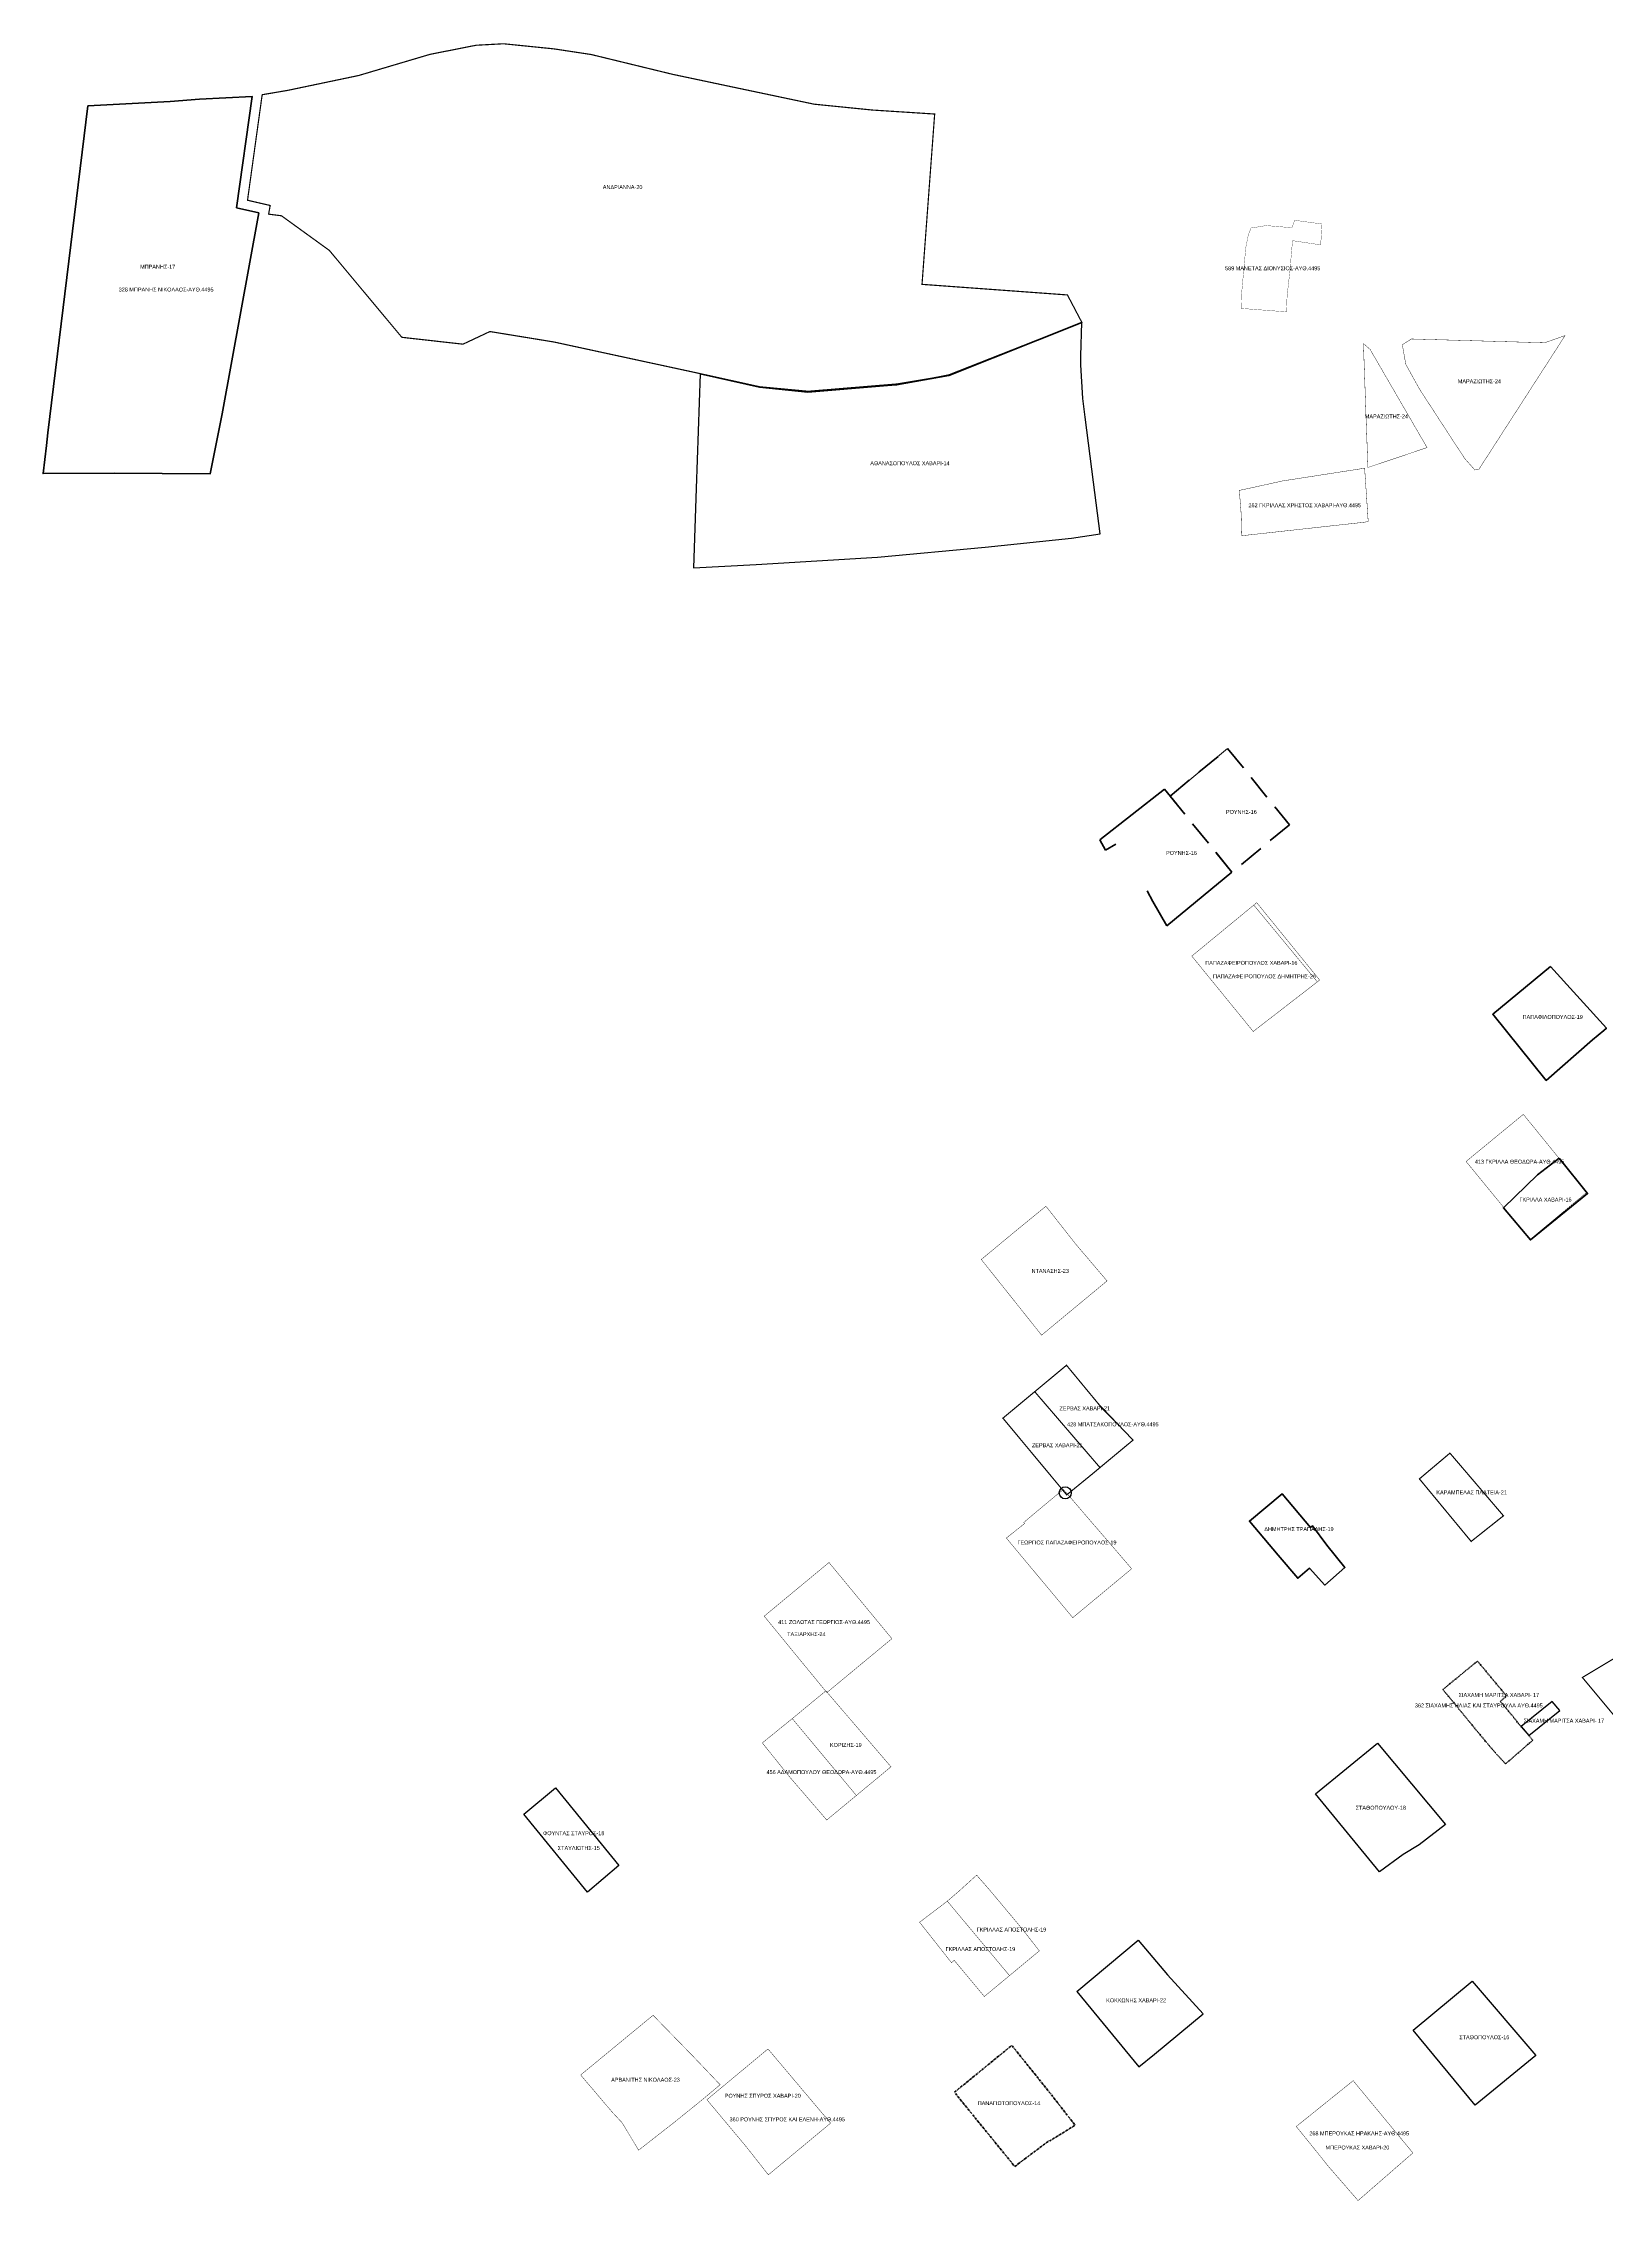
# Model space of a CAD drawing. Header units: metres. Extents: x 245125 to 394351, y 270578 to 4233311.
# Drawn here: x 269314 to 269713, y 4191707 to 4192256 of the extents above; entities that cross this region are included whole.
import ezdxf
from ezdxf.lldxf.tags import DXFTag

# ---------------------------------------------------------------- set-up
doc = ezdxf.new("R2010")
doc.units = ezdxf.units.M
for name, pattern in [('3DOT2', [0.75, 0.25, -0.125, 0, -0.125, 0, -0.125, 0, -0.125]), ('DASHDOT_LINE', [18, 12, -3, 0, -3]), ('DASHED2', [9.525, 6.35, -3.175]), ('HIDDEN2', [4.7625, 3.175, -1.5875]), ('t-orio', [0.79, 0.5, -0.12, 0.05, -0.12])]:
    doc.linetypes.add(name, pattern=pattern)
for name, color, linetype in [('4495-(228-329)', 103, 'Continuous'), ('4495-(330-430)', 229, 'Continuous'), ('4495-(431-531)', 215, 'Continuous'), ('4495-(532-632)', 88, 'Continuous'), ('topo2014', 230, 'Continuous'), ('topo2015', 137, 'Continuous'), ('topo2016', 36, 'Continuous'), ('topo2017', 2, 'Continuous'), ('topo2018', 5, 'Continuous'), ('topo2019', 6, 'Continuous'), ('topo2020', 3, 'Continuous'), ('topo2021', 4, 'Continuous'), ('topo2022', 30, 'Continuous'), ('topo2023', 41, 'Continuous'), ('topo2024', 160, 'Continuous'), ('topo2026', 192, 'Continuous')]:
    doc.layers.add(name, color=color, linetype=linetype)
doc.styles.get("Standard").update_dxf_attribs({"font": 'arial.ttf'})
tags = doc.linetypes.add('BORDER', pattern=[1.75, 0.5, -0.25, 0.5, -0.25, 0, -0.25]).pattern_tags.tags
tags[14:15] = [DXFTag(74, 4), DXFTag(75, 0), DXFTag(340, '0'), DXFTag(46, 1.0), DXFTag(50, 0.0), DXFTag(44, 0.0), DXFTag(45, 0.0)]
tags[12:13] = [DXFTag(74, 4), DXFTag(75, 0), DXFTag(340, '0'), DXFTag(46, 1.0), DXFTag(50, 0.0), DXFTag(44, 0.0), DXFTag(45, 0.0)]
tags[10:11] = [DXFTag(74, 4), DXFTag(75, 0), DXFTag(340, '0'), DXFTag(46, 1.0), DXFTag(50, 0.0), DXFTag(44, 0.0), DXFTag(45, 0.0)]
tags[8:9] = [DXFTag(74, 4), DXFTag(75, 0), DXFTag(340, '0'), DXFTag(46, 1.0), DXFTag(50, 0.0), DXFTag(44, 0.0), DXFTag(45, 0.0)]
tags[6:7] = [DXFTag(74, 4), DXFTag(75, 0), DXFTag(340, '0'), DXFTag(46, 1.0), DXFTag(50, 0.0), DXFTag(44, 0.0), DXFTag(45, 0.0)]
tags[4:5] = [DXFTag(74, 4), DXFTag(75, 0), DXFTag(340, '0'), DXFTag(46, 1.0), DXFTag(50, 0.0), DXFTag(44, 0.0), DXFTag(45, 0.0)]
tags = doc.linetypes.add('BORDER2', pattern=[0.875, 0.25, -0.125, 0.25, -0.125, 0, -0.125]).pattern_tags.tags
tags[14:15] = [DXFTag(74, 4), DXFTag(75, 0), DXFTag(340, '0'), DXFTag(46, 1.0), DXFTag(50, 0.0), DXFTag(44, 0.0), DXFTag(45, 0.0)]
tags[12:13] = [DXFTag(74, 4), DXFTag(75, 0), DXFTag(340, '0'), DXFTag(46, 1.0), DXFTag(50, 0.0), DXFTag(44, 0.0), DXFTag(45, 0.0)]
tags[10:11] = [DXFTag(74, 4), DXFTag(75, 0), DXFTag(340, '0'), DXFTag(46, 1.0), DXFTag(50, 0.0), DXFTag(44, 0.0), DXFTag(45, 0.0)]
tags[8:9] = [DXFTag(74, 4), DXFTag(75, 0), DXFTag(340, '0'), DXFTag(46, 1.0), DXFTag(50, 0.0), DXFTag(44, 0.0), DXFTag(45, 0.0)]
tags[6:7] = [DXFTag(74, 4), DXFTag(75, 0), DXFTag(340, '0'), DXFTag(46, 1.0), DXFTag(50, 0.0), DXFTag(44, 0.0), DXFTag(45, 0.0)]
tags[4:5] = [DXFTag(74, 4), DXFTag(75, 0), DXFTag(340, '0'), DXFTag(46, 1.0), DXFTag(50, 0.0), DXFTag(44, 0.0), DXFTag(45, 0.0)]
tags = doc.linetypes.add('HIDDEN', pattern=[0.375, 0.25, -0.125]).pattern_tags.tags
tags[6:7] = [DXFTag(74, 4), DXFTag(75, 0), DXFTag(340, '0'), DXFTag(46, 1.0), DXFTag(50, 0.0), DXFTag(44, 0.0), DXFTag(45, 0.0)]
tags[4:5] = [DXFTag(74, 4), DXFTag(75, 0), DXFTag(340, '0'), DXFTag(46, 1.0), DXFTag(50, 0.0), DXFTag(44, 0.0), DXFTag(45, 0.0)]

msp = doc.modelspace()

# ---------------------------------------------------------------- linework, layer by layer
at = {"color": 5}
for p, q in [((269436.82, 4191805.24), (269444.88, 4191811.97)), ((269444.88, 4191811.97), (269460.99, 4191792.18)), ((269460.99, 4191792.18), (269452.99, 4191785.38))]:
    msp.add_line(p, q, dxfattribs=at)
at = {"color": 1, "linetype": 'HIDDEN', "lineweight": 35, "ltscale": 3}
msp.add_lwpolyline([(269481.72, 4192172.14), (269496.83, 4192168.7), (269509.17, 4192167.48), (269529.45, 4192169.12), (269531.72, 4192169.3), (269545.05, 4192171.67), (269578.93, 4192185.17)], dxfattribs=at)
at = {"layer": '4495-(228-329)', "color": 103, "linetype": 't-orio', "ltscale": 15, "const_width": 0.1}
msp.add_lwpolyline([(269650.92, 4192148.09), (269651.83, 4192134.5), (269650.66, 4192134.31), (269619.63, 4192130.89), (269619.49, 4192136.3), (269619.01, 4192142.44), (269621.8, 4192143.03), (269629.94, 4192144.83)], close=True, dxfattribs=at)
at = {"layer": '4495-(228-329)', "color": 103, "ltscale": 5, "const_width": 0.1}
msp.add_lwpolyline([(269633.51, 4191725.71), (269640.7, 4191731.49), (269648, 4191737.37), (269663.21, 4191718.98), (269649.25, 4191706.84), (269641.68, 4191715.56), (269638.71, 4191719.28)], close=True, dxfattribs=at)
at = {"layer": '4495-(330-430)', "color": 229, "const_width": 0.1}
msp.add_lwpolyline([(269691.34, 4191983.51), (269700.41, 4191972.33), (269707.47, 4191963.63), (269693.02, 4191951.64), (269685.87, 4191960.37), (269676.75, 4191971.51)], close=True, dxfattribs=at)
at = {"layer": '4495-(330-430)', "color": 229, "ltscale": 10, "const_width": 0.1}
msp.add_lwpolyline([(269558.81, 4191906.13), (269566.91, 4191912.87), (269575, 4191919.6), (269583.87, 4191908.69), (269591.95, 4191900.54), (269583.29, 4191893.34), (269581.33, 4191891.72), (269575.06, 4191886.59)], close=True, dxfattribs=at)
at = {"layer": '4495-(330-430)', "linetype": 't-orio', "const_width": 0.1}
msp.add_lwpolyline([(269498.02, 4191855.69), (269505.45, 4191861.85), (269514.52, 4191869.36), (269530.54, 4191849.96), (269521.56, 4191842.52), (269513.97, 4191836.23)], close=True, dxfattribs=at)
at = {"layer": '4495-(431-531)', "color": 215, "ltscale": 15, "const_width": 0.1}
msp.add_lwpolyline([(269497.54, 4191823.41), (269505.17, 4191829.6), (269521.49, 4191810.02), (269513.94, 4191803.77), (269504.47, 4191814.79)], close=True, dxfattribs=at)
at = {"layer": '4495-(532-632)', "linetype": 't-orio', "ltscale": 8, "const_width": 0.07}
msp.add_lwpolyline([(269619.48, 4192188.79), (269619.56, 4192192.21), (269620.66, 4192204.3), (269621.31, 4192207.53), (269621.98, 4192209.27), (269625.89, 4192209.89), (269632.4, 4192209.34), (269633.11, 4192211.24), (269640.07, 4192210.29), (269639.73, 4192204.97), (269632.56, 4192206.05), (269632.18, 4192201.74), (269632.04, 4192199.54), (269631.18, 4192192.01), (269631.01, 4192187.92), (269619.48, 4192188.79)], dxfattribs=at)
at = {"layer": 'topo2014', "color": 230}
msp.add_lwpolyline([(269481.72, 4192172.14), (269480.67, 4192142.96), (269479.98, 4192122.68), (269495.99, 4192123.57), (269526.84, 4192125.45), (269554.3, 4192128.02), (269576.26, 4192130.3), (269583.6, 4192131.37), (269581.91, 4192144.51), (269579.78, 4192161.06), (269579.14, 4192165.85), (269578.65, 4192174.45), (269578.64, 4192176.71), (269578.93, 4192185.17), (269545.05, 4192171.67), (269531.72, 4192169.3), (269529.45, 4192169.12), (269509.17, 4192167.48), (269496.83, 4192168.7), (269481.72, 4192172.14)], dxfattribs=at)
msp.add_lwpolyline([(269481.72, 4192172.14), (269480.67, 4192142.96), (269479.98, 4192122.68), (269495.99, 4192123.57), (269526.84, 4192125.45), (269554.3, 4192128.02), (269576.26, 4192130.3), (269583.6, 4192131.37), (269581.91, 4192144.51), (269579.78, 4192161.06), (269579.14, 4192165.85), (269578.65, 4192174.45), (269578.64, 4192176.71), (269578.93, 4192185.17), (269545.05, 4192171.67), (269531.72, 4192169.3), (269529.45, 4192169.12), (269509.17, 4192167.48), (269496.83, 4192168.7), (269481.72, 4192172.14)], dxfattribs=at)
at = {"layer": 'topo2014', "color": 230, "linetype": 'DASHDOT_LINE', "lineweight": 50, "ltscale": 0.05, "flags": 128}
msp.add_lwpolyline([(269546.46, 4191734.42), (269561.07, 4191746.37), (269570.92, 4191734.1), (269577.2, 4191726.02), (269570.74, 4191722.02), (269570.65, 4191722.14), (269561.82, 4191715.52), (269558.45, 4191719.67)], close=True, dxfattribs=at)
at = {"layer": 'topo2016', "color": 36, "lineweight": 13}
msp.add_line((269616.03, 4192076.66), (269601.36, 4192064.58), dxfattribs=at)
at = {"layer": 'topo2016', "color": 36, "linetype": 'DASHED2', "lineweight": 40}
msp.add_lwpolyline([(269601.36, 4192064.58), (269616.03, 4192076.66), (269631.8, 4192057.26), (269617.13, 4192045.18)], close=True, dxfattribs=at)
at = {"layer": 'topo2016', "color": 36, "linetype": 'HIDDEN2', "lineweight": 50, "ltscale": 10, "flags": 128}
msp.add_lwpolyline([(269617.13, 4192045.18), (269600.53, 4192031.52), (269596.99, 4192037.75), (269588.91, 4192053.16), (269584.94, 4192050.82), (269583.53, 4192053.45), (269599.92, 4192066.35), (269617.13, 4192045.18)], dxfattribs=at)
at = {"layer": 'topo2016', "color": 36, "lineweight": 50, "const_width": 0.1}
msp.add_lwpolyline([(269606.91, 4192023.82), (269615.17, 4192030.62), (269623.44, 4192037.43), (269639.47, 4192017.71), (269631.12, 4192011.25), (269622.55, 4192004.62)], close=True, dxfattribs=at)
at = {"layer": 'topo2016', "color": 36}
msp.add_lwpolyline([(269686.27, 4191959.73), (269694.98, 4191968.13), (269700.42, 4191972.32), (269707.7, 4191963.34), (269693.13, 4191951.52), (269686.27, 4191959.73)], dxfattribs=at)
msp.add_lwpolyline([(269686.27, 4191959.73), (269694.98, 4191968.13), (269700.42, 4191972.32), (269707.7, 4191963.34), (269693.13, 4191951.52), (269686.27, 4191959.73)], dxfattribs=at)
at = {"layer": 'topo2016', "color": 36, "lineweight": 35}
msp.add_lwpolyline([(269700.42, 4191972.32), (269694.98, 4191968.13), (269686.27, 4191959.73), (269693.13, 4191951.52), (269707.7, 4191963.34)], close=True, dxfattribs=at)
msp.add_lwpolyline([(269700.42, 4191972.32), (269694.98, 4191968.13), (269686.27, 4191959.73), (269693.13, 4191951.52), (269707.7, 4191963.34)], close=True, dxfattribs=at)
at = {"layer": 'topo2016', "color": 36, "lineweight": 30}
msp.add_lwpolyline([(269679.06, 4191731.13), (269663.3, 4191750.27), (269678.32, 4191762.7), (269694.51, 4191743.76), (269679.06, 4191731.13)], dxfattribs=at)
at = {"layer": 'topo2017', "color": 2, "linetype": 'Continuous', "lineweight": 40, "ltscale": 2, "flags": 128}
msp.add_lwpolyline([(269325.82, 4192240.35), (269346.75, 4192241.5), (269354.23, 4192242.05), (269367.6, 4192242.78), (269363.66, 4192214.42), (269369.33, 4192213.11), (269359.98, 4192161.96), (269356.92, 4192146.64), (269332.45, 4192146.82), (269314.41, 4192146.72), (269315.24, 4192153.9), (269315.61, 4192157.14)], close=True, dxfattribs=at)
at = {"layer": 'topo2017', "color": 2, "linetype": '3DOT2', "lineweight": 35}
msp.add_lwpolyline([(269670.85, 4191837.02), (269678.12, 4191842.99), (269679.65, 4191844.24), (269686.99, 4191835.46), (269686.76, 4191835.28), (269686.85, 4191835.13), (269685.47, 4191834), (269686.31, 4191832.98), (269687.52, 4191831.53), (269689.08, 4191829.67), (269689.99, 4191828.47), (269690.78, 4191827.55), (269692.74, 4191825.28), (269693.75, 4191824.11), (269692.53, 4191823.05), (269686.81, 4191818.06), (269684.27, 4191820.87), (269683.35, 4191821.87), (269681.73, 4191823.81), (269679.02, 4191827.07)], close=True, dxfattribs=at)
at = {"layer": 'topo2017', "color": 2, "lineweight": 30}
msp.add_lwpolyline([(269690.78, 4191827.55), (269692.74, 4191825.28), (269700.64, 4191831.67), (269698.71, 4191833.96)], close=True, dxfattribs=at)
at = {"layer": 'topo2018', "color": 5}
msp.add_line((269452.99, 4191785.38), (269436.82, 4191805.24), dxfattribs=at)
at = {"layer": 'topo2018', "color": 5, "linetype": 'BORDER', "lineweight": 30}
msp.add_lwpolyline([(269638.42, 4191810.41), (269654.21, 4191823.37), (269671.52, 4191802.65), (269664.8, 4191797.45), (269660.73, 4191794.99), (269654.67, 4191790.58)], close=True, dxfattribs=at)
at = {"layer": 'topo2019', "color": 6, "linetype": 'BORDER2', "lineweight": 40}
msp.add_lwpolyline([(269698.29, 4192021.16), (269712.5, 4192005.44), (269711.8, 4192004.88), (269708.91, 4192002.52), (269697.17, 4191992.15), (269683.53, 4192009.02), (269698.29, 4192021.16)], dxfattribs=at)
at = {"layer": 'topo2019', "color": 6, "lineweight": 35, "ltscale": 1.5, "const_width": 0.1, "flags": 128}
msp.add_lwpolyline([(269576.6, 4191855.31), (269591.6, 4191867.77), (269586.85, 4191873.3), (269580.16, 4191881.07), (269575.33, 4191886.69), (269574.21, 4191887.95), (269572.16, 4191886.3), (269567.41, 4191882.34), (269564.11, 4191879.56), (269564.33, 4191879.29), (269559.68, 4191875.59)], close=True, dxfattribs=at)
at = {"layer": 'topo2019', "color": 6, "linetype": 'HIDDEN', "lineweight": 35}
msp.add_lwpolyline([(269621.59, 4191879.89), (269628.87, 4191871.27), (269633.9, 4191865.36), (269636.88, 4191867.9), (269640.82, 4191863.6), (269645.89, 4191868.12), (269641.26, 4191873.77), (269637.61, 4191878.72), (269637.11, 4191878.3), (269629.94, 4191886.84), (269621.58, 4191879.9)], close=True, dxfattribs=at)
at = {"layer": 'topo2019', "color": 6, "const_width": 0.1}
msp.add_lwpolyline([(269521.49, 4191810.02), (269505.17, 4191829.6), (269513.73, 4191836.67), (269530.3, 4191817.32)], close=True, dxfattribs=at)
at = {"layer": 'topo2019', "color": 6, "linetype": 't-orio', "lineweight": 30, "const_width": 0.1}
for points in [[(269568.08, 4191770.44), (269563.69, 4191776.07), (269555.45, 4191785.92), (269552.12, 4191789.73), (269547.41, 4191785.46), (269544.65, 4191783.1), (269560.49, 4191764.14)], [(269560.49, 4191764.14), (269554.08, 4191758.82), (269546.41, 4191768.03), (269545.71, 4191767.44), (269537.59, 4191777.73), (269544.65, 4191783.1)]]:
    msp.add_lwpolyline(points, close=True, dxfattribs=at)
at = {"layer": 'topo2020', "color": 3, "ltscale": 20, "const_width": 0.3}
msp.add_lwpolyline([(269370.18, 4192243.22), (269376.75, 4192244.34), (269394.78, 4192248.12), (269412.91, 4192253.5), (269424.66, 4192255.82), (269431.65, 4192256.2), (269444.46, 4192254.9), (269453.97, 4192253.46), (269474.72, 4192248.41), (269490.75, 4192245.02), (269510.73, 4192240.81), (269525.53, 4192239.32), (269541.43, 4192238.3), (269538.21, 4192194.92), (269575.24, 4192192.22), (269578.92, 4192185.21), (269545.01, 4192171.85), (269540.89, 4192171.05), (269531.8, 4192169.54), (269509.23, 4192167.68), (269496.88, 4192168.83), (269481.85, 4192172.15), (269481.3, 4192172.27), (269470.49, 4192174.61), (269468.85, 4192174.96), (269444.46, 4192180.24), (269428.17, 4192182.9), (269421.32, 4192179.68), (269405.75, 4192181.43), (269394.92, 4192194.41), (269387.3, 4192203.55), (269375.09, 4192212.39), (269371.82, 4192212.8), (269372.22, 4192215.01), (269366.45, 4192216.34)], close=True, dxfattribs=at)
at = {"layer": 'topo2020', "color": 3, "linetype": 't-orio', "ltscale": 30, "const_width": 0.1}
msp.add_lwpolyline([(269514.93, 4191726.56), (269507.07, 4191735.87), (269498.99, 4191745.46), (269483.43, 4191732.53), (269490.7, 4191723.84), (269492.64, 4191721.53), (269493.78, 4191720.13), (269499.08, 4191713.4)], close=True, dxfattribs=at)
at = {"layer": 'topo2021', "color": 4, "ltscale": 3, "const_width": 0.3}
for points in [[(269583.16, 4191909.73), (269591.95, 4191900.54), (269581.45, 4191891.82), (269575.06, 4191886.59), (269558.81, 4191906.13), (269575, 4191919.6), (269583.16, 4191909.73)], [(269558.81, 4191906.13), (269566.91, 4191912.87), (269583.53, 4191893.54), (269581.46, 4191891.82), (269575.06, 4191886.59)], [(269664.87, 4191890.66), (269672.64, 4191897.22), (269686.27, 4191881.26), (269678.05, 4191874.73)], [(269706.37, 4191840.08), (269719.45, 4191847.93), (269725.88, 4191840.62), (269729.16, 4191837.56), (269734.68, 4191831.74), (269740.22, 4191826.92), (269726.67, 4191815.7), (269720.02, 4191823.69)]]:
    msp.add_lwpolyline(points, close=True, dxfattribs=at)
at = {"layer": 'topo2021', "color": 1}
msp.add_circle((269574.69, 4191887.1), 1.54, dxfattribs=at)
at = {"layer": 'topo2022', "lineweight": -3}
for p, q in [((269577.62, 4191760.1), (269593.28, 4191773.19)), ((269593.28, 4191773.19), (269600.68, 4191764.35)), ((269600.68, 4191764.35), (269609.79, 4191754.42)), ((269577.62, 4191760.1), (269593.38, 4191740.88)), ((269597.44, 4191744.15), (269609.79, 4191754.42)), ((269593.38, 4191740.88), (269597.44, 4191744.15))]:
    msp.add_line(p, q, dxfattribs=at)
at = {"layer": 'topo2023', "linetype": 't-orio', "ltscale": 15, "const_width": 0.1}
msp.add_lwpolyline([(269569.77, 4191960.11), (269577.32, 4191950.5), (269585.32, 4191941.08), (269568.66, 4191927.27), (269553.31, 4191946.54), (269561.41, 4191953.27)], close=True, dxfattribs=at)
at = {"layer": 'topo2023', "linetype": 't-orio', "ltscale": 12, "const_width": 0.1}
msp.add_lwpolyline([(269469.73, 4191754.04), (269480.04, 4191743.45), (269486.8, 4191736.35), (269482.01, 4191732.33), (269475.08, 4191726.74), (269466.04, 4191719.67), (269461.87, 4191726.63), (269459.22, 4191729.48), (269451.28, 4191738.83)], close=True, dxfattribs=at)
at = {"layer": 'topo2024', "linetype": 't-orio', "ltscale": 22, "const_width": 0.1}
for points in [[(269662.82, 4192181.01), (269660.52, 4192179.54), (269661.4, 4192174.55), (269664.94, 4192168.16), (269672.39, 4192156.7), (269676.39, 4192150.58), (269678.99, 4192147.64), (269680.05, 4192147.86), (269701.97, 4192181.88), (269696.77, 4192180.04), (269685.21, 4192180.37), (269662.82, 4192181.01), (269660.52, 4192179.54)], [(269650.61, 4192179.84), (269650.66, 4192178.42), (269651.75, 4192148.27), (269666.82, 4192153.34), (269652.3, 4192178.37)]]:
    msp.add_lwpolyline(points, close=True, dxfattribs=at)
at = {"layer": 'topo2026', "lineweight": 50, "const_width": 0.1}
msp.add_lwpolyline([(269606.91, 4192023.82), (269622.69, 4192036.81), (269638.88, 4192017.26), (269622.55, 4192004.62)], close=True, dxfattribs=at)

# ---------------------------------------------------------------- texts
at = {"layer": '4495-(228-329)', "color": 103, "char_height": 1, "attachment_point": 1}
for s, insert, width in [('328 MΠΡΑΝΗΣ NIKOΛΑΟΣ-ΑΥΘ.4495', (269333.64, 4192194.1), 43.3569), ('268 ΜΠΕΡΟΥΚΑΣ ΗΡΑΚΛΗΣ-ΑΥΘ.4495', (269636.84, 4191724.45), 26.6001)]:
    msp.add_mtext(s, dxfattribs=dict(at, insert=insert, width=width))
at = {"layer": '4495-(228-329)', "color": 103, "ltscale": 3, "insert": (269621.34, 4192139.15), "char_height": 1, "width": 29.9235, "attachment_point": 1}
msp.add_mtext('262 ΓΚΡΙΛΛΑΣ XΡΗΣΤΟΣ ΧΑΒΑΡΙ-ΑΥΘ.4495', dxfattribs=at)
at = {"layer": '4495-(330-430)', "color": 229, "ltscale": 3, "char_height": 1, "attachment_point": 1}
for s, insert, width in [('413 ΓΚΡΙΛΛΑ ΘΕΟΔΩΡΑ-ΑΥΘ.4495', (269678.98, 4191971.95), 34.2786), ('428 ΜΠΑΤΣΑΚΟΠΟΥΛΟΣ-ΑΥΘ.4495', (269575.16, 4191905.06), 23.6773), ('362 ΣΙΑΧΑΜΗΣ ΗΛΙΑΣ ΚΑΙ ΣΤΑΥΡΟΥΛΑ ΑΥΘ.4495', (269663.7, 4191833.45), 37.9599), ('360 ΡΟΥΝΗΣ ΣΠΥΡΟΣ ΚΑΙ ΕΛΕΝΗ-ΑΥΘ.4495', (269489.2, 4191728.03), 39.841)]:
    msp.add_mtext(s, dxfattribs=dict(at, insert=insert, width=width))
at = {"layer": '4495-(330-430)', "lineweight": 80, "ltscale": 20, "insert": (269501.58, 4191854.68), "char_height": 1, "width": 29.951, "attachment_point": 1}
msp.add_mtext('411 ΖΟΛΩΤΑΣ ΓΕΩΡΓΙΟΣ-ΑΥΘ.4495', dxfattribs=at)
at = {"layer": '4495-(431-531)', "color": 215, "lineweight": 80, "ltscale": 20, "insert": (269498.61, 4191816.47), "char_height": 1, "width": 29.951, "attachment_point": 1}
msp.add_mtext('456 AΔΑΜΟΠΟΥΛΟΥ ΘΕΟΔΩΡΑ-ΑΥΘ.4495', dxfattribs=at)
at = {"layer": '4495-(532-632)', "ltscale": 3, "insert": (269615.38, 4192199.51), "char_height": 1, "width": 24.6737, "attachment_point": 1}
msp.add_mtext('589 ΜΑΝΕΤΑΣ ΔΙΟΝΥΣΙΟΣ-ΑΥΘ.4495', dxfattribs=at)
at = {"layer": 'topo2014', "color": 230, "ltscale": 3, "insert": (269525.03, 4192149.86), "char_height": 1, "width": 26.1357, "attachment_point": 1}
msp.add_mtext('ΑΘΑΝΑΣΟΠΟΥΛΟΣ ΧΑΒΑΡΙ-14', dxfattribs=at)
at = {"layer": 'topo2014', "color": 230, "lineweight": 80, "ltscale": 20, "insert": (269552.39, 4191732.15), "char_height": 1, "width": 10.5627, "attachment_point": 1}
msp.add_mtext('ΠΑΝΑΓΙΩΤΟΠΟΥΛΟΣ-14', dxfattribs=at)
at = {"layer": 'topo2015', "color": 137, "ltscale": 3, "insert": (269445.46, 4191797.14), "char_height": 1, "width": 9.3797, "attachment_point": 1}
msp.add_mtext('ΣΤΑΥΛΙΩΤΗΣ-15', dxfattribs=at)
at = {"layer": 'topo2016', "color": 36, "ltscale": 3, "char_height": 1, "attachment_point": 1}
for s, insert, width in [('ΡΟΥΝΗΣ-16', (269615.61, 4192061.05), 14.5862), ('ΡΟΥΝΗΣ-16', (269600.36, 4192050.61), 14.5862), ('ΠΑΠΑΖΑΦΕΙΡΟΠΟΥΛΟΣ ΧΑΒΑΡΙ-16', (269610.33, 4192022.6), 42.1275), ('ΓΚΡΙΛΛΑ ΧΑΒΑΡΙ-16', (269690.35, 4191962.3), 29.2553)]:
    msp.add_mtext(s, dxfattribs=dict(at, insert=insert, width=width))
at = {"layer": 'topo2016', "color": 36, "insert": (269675.01, 4191748.94), "char_height": 1, "width": 11.8382, "attachment_point": 1}
msp.add_mtext('ΣΤΑΘΟΠΟΥΛΟΣ-16', dxfattribs=at)
at = {"layer": 'topo2017', "color": 2, "insert": (269339.1, 4192199.91), "char_height": 1, "width": 17.175, "attachment_point": 1}
msp.add_mtext('MΠΡΑΝΗΣ-17', dxfattribs=at)
at = {"layer": 'topo2017', "color": 2, "ltscale": 3, "char_height": 1, "attachment_point": 1}
for insert, width in [((269674.85, 4191836.12), 22.0647), ((269691.4, 4191829.57), 23.729)]:
    msp.add_mtext('ΣΙΑΧΑΜΗ ΜΑΡΙΤΣΑ ΧΑΒΑΡΙ- 17', dxfattribs=dict(at, insert=insert, width=width))
at = {"layer": 'topo2018', "color": 5, "ltscale": 3, "char_height": 1, "attachment_point": 1}
for s, insert, width in [('ΣΤΑΘΟΠΟΥΛΟΥ-18', (269648.62, 4191807.4), 4.9743), ('ΦΟΥΝΤΑΣ ΣΤΑΥΡΟΣ-18', (269441.67, 4191800.91), 19.2128)]:
    msp.add_mtext(s, dxfattribs=dict(at, insert=insert, width=width))
at = {"layer": 'topo2019', "color": 6, "lineweight": 80, "ltscale": 20, "char_height": 1, "attachment_point": 1}
for s, insert, width in [('ΠΑΠΑΦΙΛΟΠΟΥΛΟΣ-19', (269691.15, 4192008.82), 5.9754), ('ΓΕΩΡΓΙΟΣ ΠΑΠΑΖΑΦΕΙΡΟΠΟΥΛΟΣ-19', (269562.51, 4191874.96), 26.7608), ('ΔΗΜΗΤΡΗΣ ΤΡΑΠΑΛΗΣ-19', (269625.38, 4191878.37), 20.9216), ('KOΡΙΖΗΣ-19', (269514.76, 4191823.39), 5.9754), ('ΓΚΡΙΛΛΑΣ ΑΠΟΣΤΟΛΗΣ-19', (269552.12, 4191776.37), 18.6967), ('ΓΚΡΙΛΛΑΣ ΑΠΟΣΤΟΛΗΣ-19', (269544.22, 4191771.4), 23.937)]:
    msp.add_mtext(s, dxfattribs=dict(at, insert=insert, width=width))
at = {"layer": 'topo2020', "color": 3, "ltscale": 3, "char_height": 1, "attachment_point": 1}
for s, insert, width in [('ΑΝΔΡΙΑΝΝΑ-20', (269456.92, 4192220.19), 4.9743), ('ΡΟΥΝΗΣ ΣΠΥΡΟΣ ΧΑΒΑΡΙ-20', (269487.98, 4191734.04), 23.5079)]:
    msp.add_mtext(s, dxfattribs=dict(at, insert=insert, width=width))
at = {"layer": 'topo2020', "insert": (269640.97, 4191720.85), "char_height": 1, "width": 26.6001, "attachment_point": 1}
msp.add_mtext('ΜΠΕΡΟΥΚΑΣ ΧΑΒΑΡΙ-20', dxfattribs=at)
at = {"layer": 'topo2021', "color": 4, "ltscale": 3, "char_height": 1, "attachment_point": 1}
for s, insert, width in [('ΖΕΡΒΑΣ ΧΑΒΑΡΙ-21', (269573.2, 4191909.13), 15.012), ('ΖΕΡΒΑΣ ΧΑΒΑΡΙ-21', (269566.21, 4191899.73), 12.9575), ('KAΡΑΜΠΕΛΑΣ ΠΛΑΤΕΙΑ-21', (269669.19, 4191887.73), 25.7406)]:
    msp.add_mtext(s, dxfattribs=dict(at, insert=insert, width=width))
at = {"layer": 'topo2022', "lineweight": 80, "ltscale": 20, "insert": (269585.11, 4191758.35), "char_height": 1, "width": 18.6967, "attachment_point": 1}
msp.add_mtext('ΚΟΚΚΩΝΗΣ ΧΑΒΑΡΙ-22', dxfattribs=at)
at = {"layer": 'topo2023', "ltscale": 3, "char_height": 1, "attachment_point": 1}
for s, insert, width in [('ΝΤΑΝΑΣΗΣ-23', (269566.12, 4191944.13), 8.0414), ('ΑΡΒΑΝΙΤΗΣ ΝΙΚΟΛΑΟΣ-23', (269459.05, 4191738.12), 23.5079)]:
    msp.add_mtext(s, dxfattribs=dict(at, insert=insert, width=width))
at = {"layer": 'topo2024', "ltscale": 3, "char_height": 1, "width": 4.9743, "attachment_point": 1}
for insert in [(269674.65, 4192170.73), (269650.97, 4192161.79)]:
    msp.add_mtext('ΜΑΡΑΖΙΩΤΗΣ-24', dxfattribs=dict(at, insert=insert))
at = {"layer": 'topo2024', "lineweight": 80, "ltscale": 20, "insert": (269503.87, 4191851.6), "char_height": 1, "width": 29.951, "attachment_point": 1}
msp.add_mtext('ΤΑΞΙΑΡΧΗΣ-24', dxfattribs=at)
at = {"layer": 'topo2026', "ltscale": 3, "insert": (269612.32, 4192019.17), "char_height": 1, "width": 42.1275, "attachment_point": 1}
msp.add_mtext('ΠΑΠΑΖΑΦΕΙΡΟΠΟΥΛΟΣ ΔΗΜΗΤΡΗΣ-26', dxfattribs=at)

doc.saveas('drawing.dxf')
